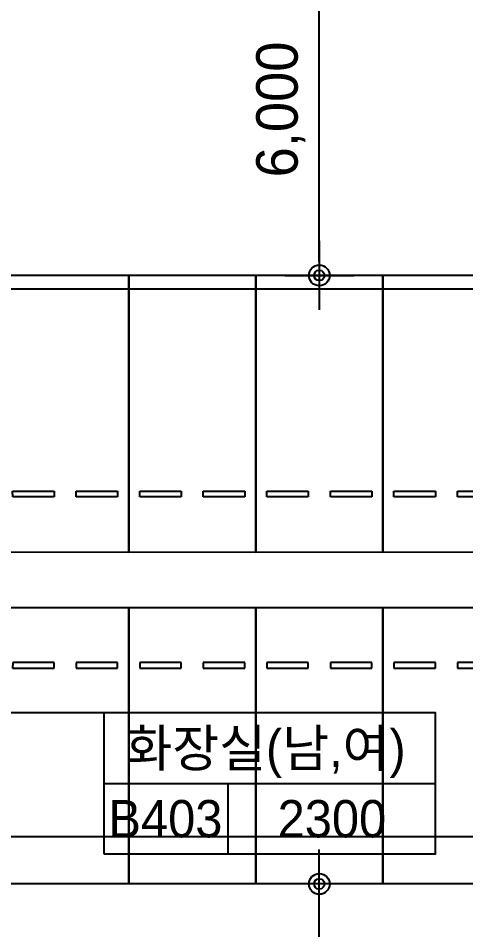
# Model space of a CAD drawing. Header units: metres. Extents: x 630750 to 860239, y 578133 to 726633.
# Drawn here: x 728755 to 736854, y 657632 to 674109 of the extents above; entities that cross this region are included whole.
import ezdxf
from ezdxf.enums import TextEntityAlignment as Align

# ---------------------------------------------------------------- set-up
doc = ezdxf.new("R2010")
doc.units = ezdxf.units.M
doc.header["$LTSCALE"] = 300
doc.layers.get('Defpoints').update_dxf_attribs({"color": 8})
for name, color, linetype in [('A-CEN-1', 1, 'Continuous'), ('A-DIM', 7, 'Continuous'), ('A-HAT-2', 8, 'Continuous'), ('A-ROM', 7, 'Continuous'), ('DIM', 7, 'Continuous'), ('PAK', 8, 'Continuous')]:
    doc.layers.add(name, color=color, linetype=linetype)
doc.styles.add('TEXT(돋음)', font='')
doc.styles.add('돋움', font='')
doc.styles.get('TEXT(돋음)').set_extended_font_data('Dotum')
doc.styles.get('돋움').set_extended_font_data('Dotum')
doc.dimstyles.new('DIM250', dxfattribs={"dimscale": 250, "dimtxt": 3, "dimasz": 1, "dimexe": 2, "dimexo": 3, "dimgap": 1, "dimtad": 1, "dimdec": 0, "dimzin": 0, "dimdsep": 46, "dimlunit": 6, "dimtxsty": 'TEXT(돋음)', "dimblk": 'Z_DOT', "dimcen": 2.5, "dimdle": 2, "dimclrd": 256, "dimclre": 256, "dimclrt": 3, "dimadec": 0, "dimazin": 0, "dimtfac": 1, "dimtdec": 0, "dimtix": 1, "dimtmove": 2, "dimatfit": 3, "dimldrblk": 'Z_DOT', "dimfxl": 1, "dimtolj": 1, "dimtzin": 0, "dimarcsym": 0})

# ---------------------------------------------------------------- blocks, each defined once
blk = doc.blocks.new('sym-rom')
at = {"color": 0, "linetype": 'ByBlock'}
for p, q in [((0, 5.1), (24, 5.1)), ((9, 0), (9, 5.1))]:
    blk.add_line(p, q, dxfattribs=at)
blk.add_lwpolyline([(0, 0), (24, 0), (24, 10.2), (0, 10.2)], close=True, dxfattribs=at)
blk = doc.blocks.new('351')
at = {"ltscale": 5}
for points in [[(1383106, 4240352), (1378268, 4241613), (1378848, 4243839), (1383686, 4242578), (1383106, 4240352)], [(1379765, 4243393), (1379576, 4242667)], [(1379673, 4242642), (1379862, 4243368)], [(1379862, 4243368), (1379765, 4243393)], [(1379862, 4243368), (1379765, 4243393)], [(1379576, 4242667), (1379673, 4242642)], [(1379475, 4242280), (1379286, 4241555)], [(1379572, 4242255), (1379475, 4242280)], [(1379383, 4241529), (1379572, 4242255)], [(1379286, 4241555), (1379383, 4241529)]]:
    blk.add_lwpolyline(points, dxfattribs=at)
for points in [[(1379765, 4243393), (1379576, 4242667)], [(1379673, 4242642), (1379862, 4243368)], [(1379576, 4242667), (1379673, 4242642)], [(1379475, 4242280), (1379286, 4241555)], [(1379572, 4242255), (1379475, 4242280)], [(1379383, 4241529), (1379572, 4242255)], [(1379286, 4241555), (1379383, 4241529)]]:
    blk.add_lwpolyline(points)
blk = doc.blocks.new('Z_DOT')
at = {"layer": 'DIM', "color": 7}
for p, q in [((0, -2.5), (0, 2.5)), ((-2.5, 0), (2.5, 0))]:
    blk.add_line(p, q, dxfattribs=at)
for radius in [0.75, 0.375]:
    blk.add_circle((0, 0), radius, dxfattribs=at)
blk = doc.blocks.new('*D96')
at = {"layer": 'A-DIM', "lineweight": -2, "transparency": 16777216}
for p, q in [((734604, 658460), (733704, 658460)), ((734204, 652710), (734204, 658210)), ((734604, 652460), (733704, 652460))]:
    blk.add_line(p, q, dxfattribs=at)
at = {"layer": 'Defpoints', "color": 0, "transparency": 16777216}
for p in [(734204, 658460), (735354, 658460), (735354, 652460)]:
    blk.add_point(p, dxfattribs=at)
at = {"layer": 'A-DIM', "lineweight": -2, "transparency": 16777216, "xscale": 250, "yscale": 250, "zscale": 250}
for p, rotation in [((734204, 658460), 90), ((734204, 652460), 270)]:
    blk.add_blockref('Z_DOT', p, dxfattribs=dict(at, rotation=rotation))
at = {"layer": 'A-DIM', "color": 3, "transparency": 16777216, "insert": (733507, 655460), "char_height": 750, "attachment_point": 5, "rotation": 90, "style": 'TEXT(돋음)'}
blk.add_mtext('\\A1;6,000', dxfattribs=at)
blk = doc.blocks.new('*D53')
at = {"layer": 'A-DIM', "lineweight": -2, "transparency": 16777216}
for p, q in [((734604, 675460), (733704, 675460)), ((734204, 669710), (734204, 675210)), ((734604, 669460), (733704, 669460))]:
    blk.add_line(p, q, dxfattribs=at)
at = {"layer": 'Defpoints', "color": 0, "transparency": 16777216}
for p in [(734204, 675460), (735354, 675460), (735354, 669460)]:
    blk.add_point(p, dxfattribs=at)
at = {"layer": 'A-DIM', "lineweight": -2, "transparency": 16777216, "xscale": 250, "yscale": 250, "zscale": 250}
for p, rotation in [((734204, 675460), 90), ((734204, 669460), 270)]:
    blk.add_blockref('Z_DOT', p, dxfattribs=dict(at, rotation=rotation))
at = {"layer": 'A-DIM', "color": 3, "transparency": 16777216, "insert": (733507, 672460), "char_height": 750, "attachment_point": 5, "rotation": 90, "style": 'TEXT(돋음)'}
blk.add_mtext('\\A1;6,000', dxfattribs=at)

msp = doc.modelspace()

# ---------------------------------------------------------------- linework, layer by layer
at = {"layer": 'A-CEN-1', "linetype": 'Continuous'}
for p, q in [((796986.4, 669210.2), (657202.6, 669210.2)), ((796986.4, 659310.2), (657202.6, 659310.2))]:
    msp.add_line(p, q, dxfattribs=at)
at = {"layer": 'A-HAT-2'}
msp.add_line((763254.5, 658460.2), (718403.4, 658460.2), dxfattribs=at)
at = {"layer": 'A-ROM', "color": 7}
msp.add_line((730307, 661551.7), (725756.9, 661551.7), dxfattribs=at)

# ---------------------------------------------------------------- block references
at = {"layer": 'A-ROM', "color": 7, "xscale": 250, "yscale": 250, "zscale": 250}
msp.add_blockref('sym-rom', (730307, 659001.7), dxfattribs=at)
at = {"layer": 'PAK', "ltscale": 5, "xscale": -1, "rotation": 255.3897951536296}
for p in [(-3723659.9, 400671.6), (-3721359.9, 400671.6), (-3719059.9, 400671.6), (-3716759.9, 400671.6)]:
    msp.add_blockref('351', p, dxfattribs=at)
at = {"layer": 'PAK', "ltscale": 5, "rotation": 284.6102173901099}
for p in [(-3723660, 927247.9), (-3721360, 927247.9), (-3719060, 927247.9), (-3716760, 927247.9)]:
    msp.add_blockref('351', p, dxfattribs=at)

# ---------------------------------------------------------------- texts
at = {"layer": 'A-ROM', "color": 3, "style": '돋움'}
for s, p in [('화장실(남,여)', (733231.6, 660914.2)), ('B403', (731419.1, 659639.2)), ('2300', (734432, 659639.2))]:
    msp.add_text(s, height=675, dxfattribs=at).set_placement(p, align=Align.MIDDLE_CENTER)

# ---------------------------------------------------------------- dimensions: what is measured, and where the dimension line sits
at = {"layer": 'A-DIM'}
for base, p1, p2, picture, middle in [((734204.4, 675460.2), (735354.4, 669460.2), (735354.4, 675460.2), '*D53', (733506.6, 672460.2)), ((734204.4, 658460.2), (735354.4, 652460.2), (735354.4, 658460.2), '*D96', (733506.6, 655460.2))]:
    dim = msp.add_linear_dim(base=base, p1=p1, p2=p2, angle=90, dimstyle='DIM250', dxfattribs=at)
    dim.commit()
    dim.dimension.update_dxf_attribs({"geometry": picture, "text_midpoint": middle})

doc.saveas('drawing.dxf')
